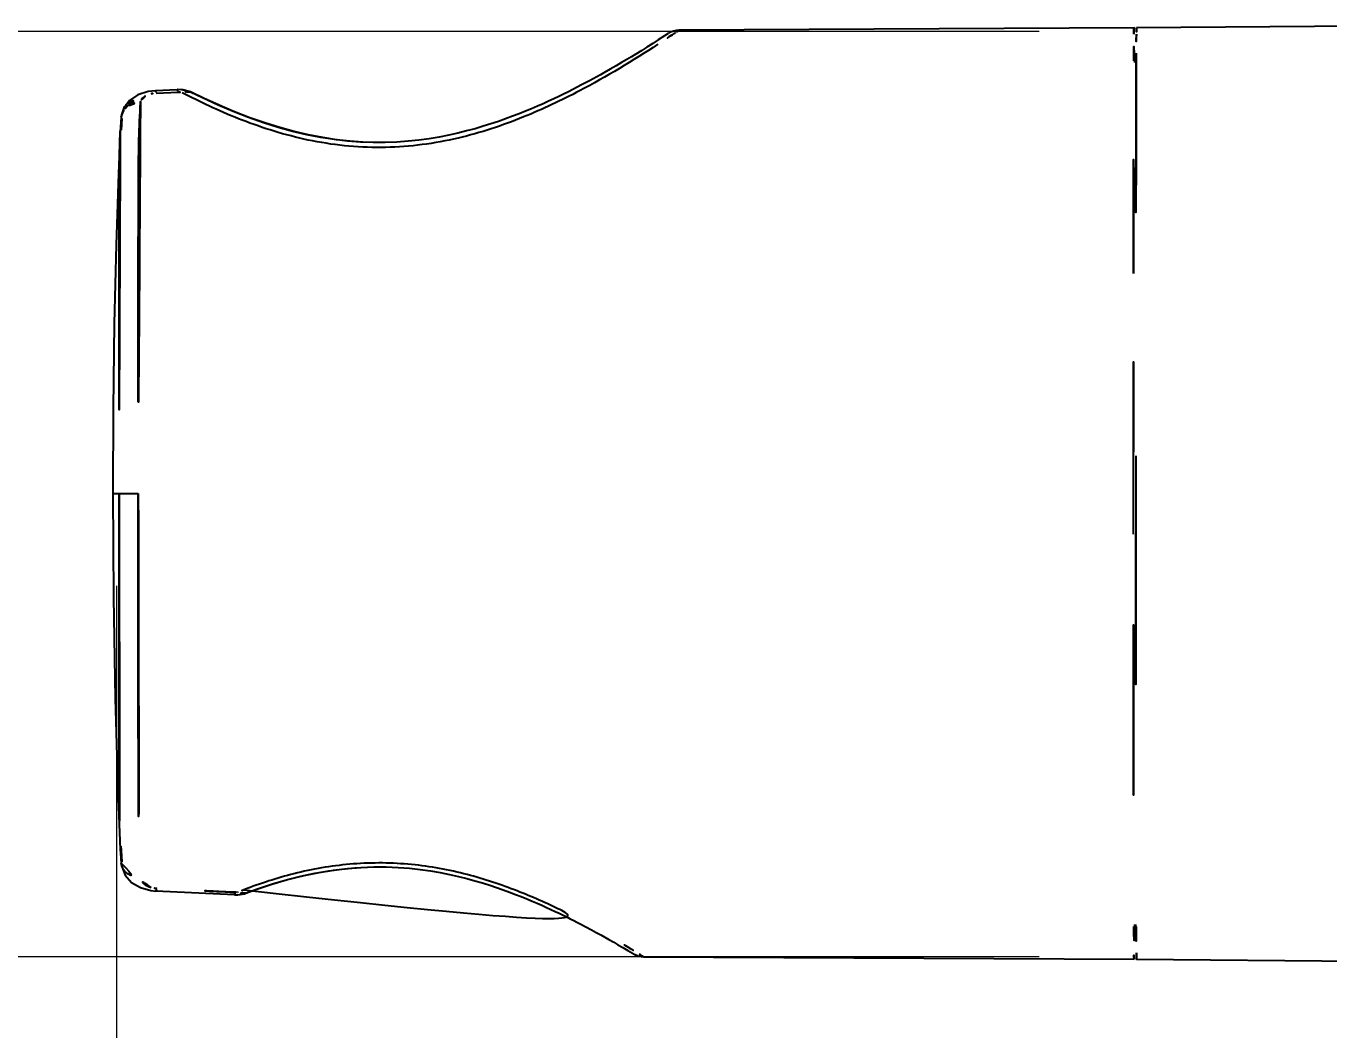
# Model space of a CAD drawing. Extents: x 16296660632 to 16296675328, y -37409619871 to -37409617329.
# Drawn here: x 16296674673.9 to 16296674727.4, y -37409617659.6 to -37409617618.4 of the extents above; entities that cross this region are included whole.
import ezdxf

# ---------------------------------------------------------------- set-up
doc = ezdxf.new("R2010")
doc.units = 0
doc.header["$LTSCALE"] = 10
doc.header["$MEASUREMENT"] = 0
doc.header["$PDMODE"] = 3
doc.header["$PDSIZE"] = -10
doc.layers.get('DEFPOINTS').update_dxf_attribs({"linetype": 'CONTINUOUS'})
doc.layers.add('SL01600PHZ-RDXF_CONTINUOUS_LINE', color=7, linetype='CONTINUOUS')
doc.layers.add('尺寸线层', color=3, linetype='CONTINUOUS', lineweight=18, true_color=0x00ff00)
doc.styles.add('Daelim Dimension', font='')
doc.styles.get('Daelim Dimension').set_extended_font_data('NanumGothic')
doc.dimstyles.new('DEFAULT', dxfattribs={"dimscale": 2, "dimtxt": 2, "dimasz": 2, "dimexe": 0, "dimexo": 2, "dimgap": 1, "dimtad": 1, "dimdec": 1, "dimzin": 9, "dimdsep": 46, "dimtxsty": 'Daelim Dimension', "dimcen": 0.5, "dimclrd": 252, "dimclre": 252, "dimclrt": 3, "dimadec": 1, "dimazin": 0, "dimtfac": 1, "dimtdec": 1, "dimtix": 1, "dimtmove": 0, "dimatfit": 3, "dimfxl": 1, "dimtolj": 1, "dimtzin": 1, "dimlwd": 9, "dimlwe": 9, "dimarcsym": 0})

# ---------------------------------------------------------------- blocks, each defined once
blk = doc.blocks.new('*D63')
at = {"layer": 'DEFPOINTS', "color": 0, "transparency": 16777216}
for p in [(16296674677.64698, -37409617637.389633), (16296674793.098209, -37409617647.278839), (16296674793.098209, -37409617722.216209)]:
    blk.add_point(p, dxfattribs=at)
at = {"layer": '尺寸线层', "color": 5, "lineweight": 9, "transparency": 16777216}
for p, q in [((16296674677.64698, -37409617641.389633), (16296674677.64698, -37409617722.216209)), ((16296674793.098209, -37409617651.278839), (16296674793.098209, -37409617722.216209)), ((16296674681.64698, -37409617722.216209), (16296674789.098209, -37409617722.216209))]:
    blk.add_line(p, q, dxfattribs=at)
at = {"layer": '尺寸线层', "color": 5, "transparency": 16777216}
for points in [[(16296674681.64698, -37409617721.549553), (16296674681.64698, -37409617722.882874), (16296674677.64698, -37409617722.216209)], [(16296674789.098209, -37409617721.549553), (16296674789.098209, -37409617722.882874), (16296674793.098209, -37409617722.216209)]]:
    blk.add_solid(points, dxfattribs=at)
at = {"layer": '尺寸线层', "color": 7, "transparency": 16777216, "insert": (16296674709.618731, -37409617710.216209), "char_height": 10, "attachment_point": 2, "style": 'Daelim Dimension'}
blk.add_mtext('\\A1;115.5', dxfattribs=at)
blk = doc.blocks.new('*D66')
at = {"layer": 'DEFPOINTS', "color": 0, "transparency": 16777216}
for p in [(16296674664.1011, -37409617618.62867), (16296674719.50736, -37409617618.62867), (16296674719.50736, -37409617656.62867)]:
    blk.add_point(p, dxfattribs=at)
at = {"layer": '尺寸线层', "color": 5, "lineweight": 9, "transparency": 16777216}
for p, q in [((16296674715.50736, -37409617618.62867), (16296674664.1011, -37409617618.62867)), ((16296674664.1011, -37409617652.62867), (16296674664.1011, -37409617622.62867)), ((16296674715.50736, -37409617656.62867), (16296674664.1011, -37409617656.62867))]:
    blk.add_line(p, q, dxfattribs=at)
at = {"layer": '尺寸线层', "color": 5, "transparency": 16777216}
for points in [[(16296674663.43443, -37409617622.62867), (16296674664.76776, -37409617622.62867), (16296674664.1011, -37409617618.62867)], [(16296674663.43443, -37409617652.62867), (16296674664.76776, -37409617652.62867), (16296674664.1011, -37409617656.62867)]]:
    blk.add_solid(points, dxfattribs=at)
at = {"layer": '尺寸线层', "color": 7, "transparency": 16777216, "insert": (16296674657.1011, -37409617637.62867), "char_height": 10, "attachment_point": 5, "rotation": 90, "style": 'Daelim Dimension'}
blk.add_mtext('\\A1;%%C38', dxfattribs=at)

msp = doc.modelspace()

# ---------------------------------------------------------------- linework, layer by layer
at = {"layer": 'SL01600PHZ-RDXF_CONTINUOUS_LINE', "color": 7, "linetype": 'Continuous'}
for p, q in [((16296674728.62995, -37409617618.405647), (16296674719.50736, -37409617618.478668)), ((16296674699.882669, -37409617618.976013), (16296674699.650709, -37409617619.123993)), ((16296674700.2845, -37409617618.716728), (16296674699.882669, -37409617618.976013)), ((16296674700.297211, -37409617618.708603), (16296674700.2845, -37409617618.716728)), ((16296674700.697321, -37409617618.577477), (16296674700.61018, -37409617618.586746)), ((16296674700.697321, -37409617618.577477), (16296674700.72562, -37409617618.576538)), ((16296674700.72562, -37409617618.576538), (16296674700.734011, -37409617618.576447)), ((16296674719.40736, -37409617618.478668), (16296674700.734011, -37409617618.576447)), ((16296674699.20014, -37409617619.40667), (16296674698.957359, -37409617619.556221)), ((16296674699.412439, -37409617619.274292), (16296674699.20014, -37409617619.40667)), ((16296674699.650709, -37409617619.123993), (16296674699.412439, -37409617619.274292)), ((16296674719.498619, -37409617619.514633), (16296674719.498409, -37409617619.567123)), ((16296674698.147909, -37409617620.039711), (16296674697.90416, -37409617620.180519)), ((16296674698.37406, -37409617619.907043), (16296674698.147909, -37409617620.039711)), ((16296674698.583719, -37409617619.782349), (16296674698.37406, -37409617619.907043)), ((16296674698.77787, -37409617619.665466), (16296674698.583719, -37409617619.782349)), ((16296674698.957359, -37409617619.556221), (16296674698.77787, -37409617619.665466)), ((16296674719.50736, -37409617619.87867), (16296674719.402821, -37409617619.87867)), ((16296674719.498409, -37409617619.567123), (16296674719.497431, -37409617619.828949)), ((16296674678.945669, -37409617621.094902), (16296674678.52083, -37409617621.230057)), ((16296674679.238609, -37409617621.060699), (16296674678.945669, -37409617621.094902)), ((16296674680.13772, -37409617621.01931), (16296674679.23831, -37409617621.062103)), ((16296674680.13772, -37409617621.01931), (16296674680.13793, -37409617621.01931)), ((16296674680.16259, -37409617621.017899), (16296674680.162781, -37409617621.017883)), ((16296674680.368481, -37409617621.025146), (16296674680.162781, -37409617621.017883)), ((16296674680.682381, -37409617621.108597), (16296674680.368481, -37409617621.025146)), ((16296674680.704189, -37409617621.130417), (16296674680.63994, -37409617621.10128)), ((16296674680.72884, -37409617621.130173), (16296674680.682381, -37409617621.108597)), ((16296674679.271999, -37409617621.164482), (16296674680.17104, -37409617621.120003)), ((16296674680.704901, -37409617621.130783), (16296674680.704189, -37409617621.130417)), ((16296674680.72884, -37409617621.130173), (16296674680.729361, -37409617621.130417)), ((16296674677.837971, -37409617622.148117), (16296674677.838051, -37409617622.147339)), ((16296674677.92621, -37409617621.811813), (16296674677.92655, -37409617621.811043)), ((16296674677.861799, -37409617622.200684), (16296674677.833139, -37409617622.677933)), ((16296674688.48353, -37409617623.191032), (16296674688.263941, -37409617623.192146)), ((16296674719.380541, -37409617636.102997), (16296674719.38055, -37409617635.997223)), ((16296674719.38055, -37409617635.997223), (16296674719.380569, -37409617635.89357)), ((16296674719.480551, -37409617636.060066), (16296674719.480539, -37409617636.103394)), ((16296674719.38051, -37409617636.460037), (16296674719.380541, -37409617636.149246)), ((16296674719.380529, -37409617639.007233), (16296674719.38051, -37409617636.460037)), ((16296674719.380541, -37409617636.149246), (16296674719.380541, -37409617636.102997)), ((16296674719.480539, -37409617636.149612), (16296674719.480511, -37409617636.460258)), ((16296674719.480511, -37409617636.460258), (16296674719.48053, -37409617638.977318)), ((16296674719.480539, -37409617636.103394), (16296674719.480539, -37409617636.149612)), ((16296674719.380541, -37409617639.103951), (16296674719.380529, -37409617639.007233)), ((16296674719.38055, -37409617639.147263), (16296674719.380541, -37409617639.103951)), ((16296674719.38056, -37409617639.268593), (16296674719.38055, -37409617639.147263)), ((16296674719.48053, -37409617638.977318), (16296674719.480539, -37409617639.104332)), ((16296674719.480539, -37409617639.104332), (16296674719.480551, -37409617639.210129)), ((16296674719.480551, -37409617639.210129), (16296674719.48056, -37409617639.268143)), ((16296674677.824459, -37409617652.084137), (16296674677.83194, -37409617652.267929)), ((16296674677.79966, -37409617652.222618), (16296674677.800159, -37409617652.232971)), ((16296674677.835039, -37409617652.267754), (16296674677.86224, -37409617652.733879)), ((16296674686.89875, -37409617653.024323), (16296674687.428049, -37409617652.973579)), ((16296674687.428049, -37409617652.973579), (16296674687.939159, -37409617652.944351)), ((16296674687.939159, -37409617652.944351), (16296674688.326349, -37409617652.936737)), ((16296674679.048731, -37409617653.910599), (16296674679.261379, -37409617653.932549)), ((16296674682.487949, -37409617654.086807), (16296674679.261299, -37409617653.932678)), ((16296674682.520809, -37409617653.979637), (16296674682.49345, -37409617653.978233)), ((16296674682.51355, -37409617654.086746), (16296674682.629061, -37409617654.086357)), ((16296674682.629061, -37409617654.086357), (16296674682.897539, -37409617654.038528)), ((16296674682.889391, -37409617654.032898), (16296674682.93284, -37409617654.017433)), ((16296674682.897539, -37409617654.038528), (16296674682.956539, -37409617654.018181)), ((16296674682.93285, -37409617654.017433), (16296674682.93268, -37409617654.017487)), ((16296674682.956791, -37409617654.018082), (16296674682.956539, -37409617654.018181)), ((16296674696.672741, -37409617655.271797), (16296674696.913799, -37409617655.398621)), ((16296674719.402809, -37409617655.328667), (16296674719.50736, -37409617655.328667)), ((16296674696.913799, -37409617655.398621), (16296674697.13497, -37409617655.517197)), ((16296674697.13497, -37409617655.517197), (16296674697.33758, -37409617655.627647)), ((16296674697.33758, -37409617655.627647), (16296674697.5229, -37409617655.730164)), ((16296674697.5229, -37409617655.730164), (16296674697.69206, -37409617655.824959)), ((16296674697.69206, -37409617655.824959), (16296674697.84614, -37409617655.912277)), ((16296674719.497431, -37409617655.377502), (16296674719.498409, -37409617655.638573)), ((16296674719.498409, -37409617655.638573), (16296674719.49859, -37409617655.683434)), ((16296674697.84614, -37409617655.912277), (16296674698.051121, -37409617656.029877)), ((16296674698.051121, -37409617656.029877), (16296674698.22732, -37409617656.132233)), ((16296674698.22732, -37409617656.132233), (16296674698.422091, -37409617656.246651)), ((16296674698.422091, -37409617656.246651), (16296674698.637779, -37409617656.374847)), ((16296674698.637779, -37409617656.374847), (16296674698.81694, -37409617656.482193)), ((16296674698.81694, -37409617656.482193), (16296674698.853729, -37409617656.504143)), ((16296674698.853729, -37409617656.504143), (16296674698.86742, -37409617656.512169)), ((16296674699.270161, -37409617656.62323), (16296674719.40736, -37409617656.728668)), ((16296674719.50736, -37409617656.728668), (16296674728.62995, -37409617656.801689))]:
    msp.add_line(p, q, dxfattribs=at)
at = {"layer": 'SL01600PHZ-RDXF_CONTINUOUS_LINE', "color": 9, "linetype": 'Continuous'}
for p, q in [((16296674680.615669, -37409617621.286362), (16296674680.34387, -37409617621.151443)), ((16296674677.49431, -37409617637.603622), (16296674678.53743, -37409617637.603653))]:
    msp.add_line(p, q, dxfattribs=at)
at = {"layer": 'SL01600PHZ-RDXF_CONTINUOUS_LINE', "color": 7, "linetype": 'Continuous'}
for points in [[(16296674700.41737, -37409617618.643578), (16296674700.35541, -37409617618.673927), (16296674700.328541, -37409617618.689217), (16296674700.316681, -37409617618.696388), (16296674700.309191, -37409617618.701027), (16296674700.297211, -37409617618.708603)], [(16296674700.61018, -37409617618.586746), (16296674700.50577, -37409617618.610947), (16296674700.41737, -37409617618.643578)], [(16296674697.90416, -37409617620.180519), (16296674697.641581, -37409617620.329567), (16296674697.502819, -37409617620.407219), (16296674697.35886, -37409617620.486954), (16296674697.209511, -37409617620.568741), (16296674697.054609, -37409617620.652588), (16296674696.893961, -37409617620.738457), (16296674696.727341, -37409617620.826317), (16296674696.554541, -37409617620.91613), (16296674696.37534, -37409617621.007843), (16296674696.189501, -37409617621.101357), (16296674695.996731, -37409617621.196648), (16296674695.79673, -37409617621.29364), (16296674695.58918, -37409617621.392227), (16296674695.37376, -37409617621.492287), (16296674695.150089, -37409617621.593674), (16296674694.91781, -37409617621.696167), (16296674694.67654, -37409617621.799599), (16296674694.4258, -37409617621.903717), (16296674694.16511, -37409617622.008278), (16296674693.893961, -37409617622.11293), (16296674693.61182, -37409617622.217278), (16296674693.318159, -37409617622.320847), (16296674693.01239, -37409617622.42308), (16296674692.693899, -37409617622.523354), (16296674692.36195, -37409617622.620949), (16296674692.015881, -37409617622.715042), (16296674691.65506, -37409617622.804626), (16296674691.278839, -37409617622.888588), (16296674690.8866, -37409617622.965569), (16296674690.477699, -37409617623.034187), (16296674690.051689, -37409617623.092873), (16296674689.608219, -37409617623.139839), (16296674689.14715, -37409617623.173126), (16296674688.668501, -37409617623.190918), (16296674688.17247, -37409617623.191223), (16296674687.65954, -37409617623.171997), (16296674687.130569, -37409617623.131622), (16296674686.58638, -37409617623.068466), (16296674686.02783, -37409617622.981133), (16296674685.45606, -37409617622.868713), (16296674684.87236, -37409617622.730507), (16296674684.27758, -37409617622.566093), (16296674683.67284, -37409617622.37545), (16296674683.05945, -37409617622.158943), (16296674682.438061, -37409617621.916862), (16296674681.80995, -37409617621.650146), (16296674681.177509, -37409617621.360451), (16296674680.704889, -37409617621.130768)], [(16296674680.63994, -37409617621.10128), (16296674680.326571, -37409617621.023247), (16296674680.13784, -37409617621.017868)], [(16296674678.52083, -37409617621.230057), (16296674678.17606, -37409617621.461884), (16296674677.926559, -37409617621.811043)], [(16296674688.263941, -37409617623.192146), (16296674687.748079, -37409617623.175003), (16296674687.215851, -37409617623.136482), (16296674686.6681, -37409617623.074966), (16296674686.10574, -37409617622.988983), (16296674685.52994, -37409617622.877586), (16296674684.941999, -37409617622.740089), (16296674684.342831, -37409617622.576027), (16296674683.733601, -37409617622.385437), (16296674683.11561, -37409617622.168663), (16296674682.489559, -37409617621.926048), (16296674681.856741, -37409617621.658546), (16296674681.21954, -37409617621.367867), (16296674680.729349, -37409617621.130417)], [(16296674677.838051, -37409617622.147339), (16296674677.806959, -37409617622.564041), (16296674677.7988, -37409617622.717979)], [(16296674677.92621, -37409617621.811813), (16296674677.85198, -37409617622.049744), (16296674677.83798, -37409617622.148102)], [(16296674677.7988, -37409617622.717979), (16296674677.72179, -37409617624.466667), (16296674677.624161, -37409617627.396606), (16296674677.551979, -37409617630.621582), (16296674677.507681, -37409617634.106827), (16296674677.49431, -37409617637.603622)], [(16296674677.49431, -37409617637.603622), (16296674677.51853, -37409617641.869881), (16296674677.587799, -37409617646.023422), (16296674677.69676, -37409617649.767899), (16296674677.79966, -37409617652.222618)], [(16296674677.800211, -37409617652.234123), (16296674677.807171, -37409617652.367378), (16296674677.836901, -37409617652.782188)], [(16296674677.83692, -37409617652.78231), (16296674677.858431, -37409617652.920197), (16296674678.002119, -37409617653.271721), (16296674678.264429, -37409617653.571007)], [(16296674682.93268, -37409617654.017487), (16296674683.428989, -37409617653.836632), (16296674684.082899, -37409617653.621384), (16296674684.7236, -37409617653.436974), (16296674685.34903, -37409617653.283333), (16296674685.95822, -37409617653.159691), (16296674686.54987, -37409617653.064873), (16296674687.12237, -37409617652.997383), (16296674687.674749, -37409617652.955307), (16296674688.205851, -37409617652.936333), (16296674688.715, -37409617652.93808), (16296674689.202049, -37409617652.957993), (16296674689.666969, -37409617652.993469), (16296674690.10997, -37409617653.042236), (16296674690.53171, -37409617653.102013), (16296674690.933029, -37409617653.170753), (16296674691.314699, -37409617653.246712), (16296674691.677641, -37409617653.328377), (16296674692.02293, -37409617653.414413), (16296674692.351589, -37409617653.503693), (16296674692.664511, -37409617653.595253), (16296674692.962549, -37409617653.688293), (16296674693.246599, -37409617653.782158), (16296674693.51754, -37409617653.876297), (16296674693.77614, -37409617653.970284), (16296674694.02306, -37409617654.063683), (16296674694.258921, -37409617654.156174), (16296674694.484329, -37409617654.24749), (16296674694.69986, -37409617654.337448), (16296674694.90609, -37409617654.42588), (16296674695.10347, -37409617654.51265), (16296674695.29244, -37409617654.597633), (16296674695.47336, -37409617654.680687), (16296674695.646629, -37409617654.761803), (16296674695.812611, -37409617654.840889), (16296674695.971649, -37409617654.917938), (16296674696.124081, -37409617654.992928), (16296674696.270161, -37409617655.065819), (16296674696.41013, -37409617655.136597), (16296674696.54425, -37409617655.205254), (16296674696.672741, -37409617655.271797)], [(16296674682.956791, -37409617654.018089), (16296674683.39904, -37409617653.856453), (16296674684.01491, -37409617653.651123), (16296674684.619671, -37409617653.472832), (16296674685.211439, -37409617653.32164), (16296674685.78919, -37409617653.197113), (16296674686.352131, -37409617653.098381), (16296674686.89875, -37409617653.024323)], [(16296674678.264429, -37409617653.571007), (16296674678.62409, -37409617653.789177), (16296674679.048731, -37409617653.910599)], [(16296674682.487961, -37409617654.086746), (16296674682.619579, -37409617654.085388), (16296674682.889391, -37409617654.032898)], [(16296674698.86742, -37409617656.512169), (16296674698.87578, -37409617656.516983), (16296674698.889629, -37409617656.524712), (16296674698.9195, -37409617656.54026), (16296674698.9856, -37409617656.569321), (16296674699.07678, -37409617656.598457), (16296674699.17671, -37409617656.617264), (16296674699.270161, -37409617656.62323)]]:
    msp.add_lwpolyline(points, dxfattribs=at)
for centre, radius, start, end in [((16296674700.74073, -37409617619.388947), 0.812594, 93.062253, 108.2918773), ((16296674515.21203, -37409617620.31546), 204.20584, 0.13638522, 0.4423824), ((16296674883.016121, -37409617620.0355), 163.518325, 179.54581539, 179.81727835), ((16296680962.764931, -37409617634.439339), 6243.284595, 179.8658004326, 180.0148624913), ((16296680925.224319, -37409617640.824966), 6205.743959, 179.9855746408, 180.1341995674), ((16296677679.807051, -37409617646.339317), 2960.423419, 180.005682717, 180.174852967), ((16296674923.52627, -37409617654.892403), 204.129419, 180.13638522, 180.4423824), ((16296674952.049959, -37409617654.788696), 232.553095, 180.22031518, 180.41309371), ((16296674699.27323, -37409617655.828522), 0.794712, 238.5024659, 269.7787013)]:
    msp.add_arc(centre, radius, start, end, dxfattribs=at)
at = {"layer": 'SL01600PHZ-RDXF_CONTINUOUS_LINE', "color": 9, "linetype": 'Continuous'}
for centre, radius, start, end in [((16296674680.58621, -37409617621.41906), 0.321561, 55.0152674, 63.6201777), ((16296674693.35429, -37409617681.493492), 29.542557, 110.7771699, 111.2582689), ((16296674682.87818, -37409617653.810692), 0.221791, 290.7577276, 300.8037566), ((16296674679.621149, -37409617687.333397), 36.45518, 58.6608966, 59.1166648)]:
    msp.add_arc(centre, radius, start, end, dxfattribs=at)
for points, knots in [([(16296674700.58647, -37409617618.675491), (16296674700.54422, -37409617618.703537), (16296674700.30522, -37409617618.864304), (16296674700.065929, -37409617619.024643), (16296674699.867439, -37409617619.154747)], [0, 0, 0, 0, 0.176037204, 1, 1, 1, 1]), ([(16296674700.734011, -37409617618.576447), (16296674700.737141, -37409617618.576424), (16296674700.711849, -37409617618.591957), (16296674700.698549, -37409617618.60257), (16296674700.64296, -37409617618.637833), (16296674700.608219, -37409617618.661057), (16296674700.58647, -37409617618.675491)], [0, 0, 0, 0, 0.052780873, 0.241374525, 0.559417596, 1, 1, 1, 1]), ([(16296674699.867439, -37409617619.154747), (16296674698.824751, -37409617619.838303), (16296674697.031099, -37409617620.9245), (16296674694.28578, -37409617622.226883), (16296674691.630199, -37409617623.108147), (16296674688.6905, -37409617623.505653), (16296674686.192909, -37409617623.272087), (16296674684.29664, -37409617622.798859), (16296674682.976219, -37409617622.355438), (16296674681.755899, -37409617621.846001), (16296674680.986919, -37409617621.470291), (16296674680.615669, -37409617621.286362)], [0, 0, 0, 0, 0.18221998, 0.305861386, 0.443481324, 0.589559802, 0.736078899, 0.806873992, 0.874948641, 0.939446326, 1, 1, 1, 1]), ([(16296674679.238621, -37409617621.060944), (16296674679.24217, -37409617621.060699), (16296674679.250139, -37409617621.07206), (16296674679.260401, -37409617621.104797), (16296674679.26757, -37409617621.13903), (16296674679.271999, -37409617621.164482)], [0, 0, 0, 0, 0.096304101, 0.300537013, 1, 1, 1, 1]), ([(16296674680.13793, -37409617621.01931), (16296674680.14127, -37409617621.01931), (16296674680.148621, -37409617621.02932), (16296674680.159731, -37409617621.061447), (16296674680.166559, -37409617621.094841), (16296674680.171049, -37409617621.120239)], [0, 0, 0, 0, 0.09262493, 0.284638489, 1, 1, 1, 1]), ([(16296674680.15468, -37409617621.027443), (16296674680.155701, -37409617621.025291), (16296674680.157511, -37409617621.02179), (16296674680.161119, -37409617621.019386), (16296674680.162661, -37409617621.019318)], [0, 0, 0, 0, 0.608000003, 1, 1, 1, 1]), ([(16296674680.17104, -37409617621.120003), (16296674680.18693, -37409617621.119263), (16296674680.24567, -37409617621.119629), (16296674680.30562, -37409617621.131844), (16296674680.34387, -37409617621.151443)], [0, 0, 0, 0, 0.270065218, 1, 1, 1, 1]), ([(16296674680.703911, -37409617621.130981), (16296674680.64946, -37409617621.104103), (16296674680.520281, -37409617621.083443), (16296674680.40024, -37409617621.123779), (16296674680.34387, -37409617621.151428)], [0, 0, 0, 0, 0.491639642, 1, 1, 1, 1]), ([(16296674677.926661, -37409617621.811089), (16296674677.95504, -37409617621.747757), (16296674678.038271, -37409617621.627663), (16296674678.2799, -37409617621.464622), (16296674678.50968, -37409617621.435623), (16296674678.653111, -37409617621.45208)], [0, 0, 0, 0, 0.242192508, 0.496103286, 1, 1, 1, 1]), ([(16296674678.163191, -37409617621.663239), (16296674678.19714, -37409617621.643059), (16296674678.342171, -37409617621.571083), (16296674678.507521, -37409617621.542381), (16296674678.62956, -37409617621.545021)], [0, 0, 0, 0, 0.244441401, 1, 1, 1, 1]), ([(16296674678.62956, -37409617621.545021), (16296674678.56776, -37409617622.549927), (16296674678.541479, -37409617624.169907), (16296674678.5408, -37409617626.460968), (16296674678.53546, -37409617629.225868), (16296674678.537781, -37409617632.960037), (16296674678.53739, -37409617636.022011), (16296674678.53743, -37409617637.603653)], [0, 0, 0, 0, 0.188072943, 0.3024434, 0.428021298, 0.704545759, 1, 1, 1, 1]), ([(16296674678.653111, -37409617621.45208), (16296674678.666691, -37409617621.421837), (16296674678.762911, -37409617621.28289), (16296674678.934601, -37409617621.220459), (16296674679.063999, -37409617621.191948)], [0, 0, 0, 0, 0.200123853, 1, 1, 1, 1]), ([(16296674677.83807, -37409617622.147339), (16296674677.847111, -37409617622.055038), (16296674677.89134, -37409617621.93158), (16296674677.966841, -37409617621.832008), (16296674677.98797, -37409617621.807869)], [0, 0, 0, 0, 0.742974587, 1, 1, 1, 1]), ([(16296674677.79788, -37409617622.716164), (16296674677.775829, -37409617623.159714), (16296674677.76263, -37409617624.118118), (16296674677.751249, -37409617625.649986), (16296674677.749081, -37409617627.362244), (16296674677.74762, -37409617629.921799), (16296674677.74864, -37409617633.352417), (16296674677.748831, -37409617636.15876), (16296674677.748831, -37409617637.603661)], [0, 0, 0, 0, 0.089488183, 0.193077972, 0.308713244, 0.434507384, 0.708845728, 1, 1, 1, 1]), ([(16296674677.829029, -37409617622.673363), (16296674677.830811, -37409617622.636528), (16296674677.83832, -37409617622.493507), (16296674677.8484, -37409617622.350609), (16296674677.858021, -37409617622.244713)], [0, 0, 0, 0, 0.257485854, 1, 1, 1, 1]), ([(16296674677.748831, -37409617637.603661), (16296674677.748831, -37409617639.011467), (16296674677.74865, -37409617641.749863), (16296674677.747761, -37409617645.101303), (16296674677.74938, -37409617647.611191), (16296674677.751829, -37409617649.301277), (16296674677.76334, -37409617650.823677), (16296674677.777031, -37409617651.780167), (16296674677.79887, -37409617652.225197)], [0, 0, 0, 0, 0.288839758, 0.561837806, 0.687614356, 0.803798199, 0.908585701, 1, 1, 1, 1]), ([(16296674678.53743, -37409617637.603653), (16296674678.537399, -37409617639.142487), (16296674678.537769, -37409617642.12693), (16296674678.53574, -37409617645.771553), (16296674678.54109, -37409617648.482277), (16296674678.54224, -37409617650.755447), (16296674678.569241, -37409617652.3694), (16296674678.628731, -37409617653.375961)], [0, 0, 0, 0, 0.292674368, 0.567618566, 0.693187495, 0.80822602, 1, 1, 1, 1]), ([(16296674677.85861, -37409617652.689178), (16296674677.85569, -37409617652.655312), (16296674677.844509, -37409617652.516083), (16296674677.8363, -37409617652.376617), (16296674677.831221, -37409617652.271049)], [0, 0, 0, 0, 0.243375593, 1, 1, 1, 1]), ([(16296674677.836941, -37409617652.782303), (16296674677.844469, -37409617652.862602), (16296674677.89963, -37409617653.031288), (16296674678.1485, -37409617653.300613), (16296674678.442011, -37409617653.380188), (16296674678.628731, -37409617653.375954)], [0, 0, 0, 0, 0.225368986, 0.47813087, 1, 1, 1, 1]), ([(16296674682.87451, -37409617653.872177), (16296674683.545589, -37409617653.617668), (16296674684.966631, -37409617653.151314), (16296674687.231331, -37409617652.759827), (16296674689.59215, -37409617652.756393), (16296674691.86665, -37409617653.155258), (16296674693.917299, -37409617653.820183), (16296674696.07106, -37409617654.76255), (16296674697.496321, -37409617655.546463), (16296674698.33342, -37409617656.047127)], [0, 0, 0, 0, 0.132556026, 0.275500357, 0.422632758, 0.566247832, 0.700110153, 0.81985419, 1, 1, 1, 1]), ([(16296674679.061359, -37409617653.781273), (16296674678.949209, -37409617653.749733), (16296674678.75128, -37409617653.6633), (16296674678.636539, -37409617653.466057), (16296674678.62874, -37409617653.375954)], [0, 0, 0, 0, 0.562924897, 1, 1, 1, 1]), ([(16296674679.2614, -37409617653.932259), (16296674679.265181, -37409617653.932762), (16296674679.27339, -37409617653.919083), (16296674679.28339, -37409617653.884438), (16296674679.290819, -37409617653.846733), (16296674679.295309, -37409617653.819321)], [0, 0, 0, 0, 0.09544374, 0.304975135, 1, 1, 1, 1]), ([(16296674682.520809, -37409617653.979637), (16296674682.516319, -37409617654.006577), (16296674682.50934, -37409617654.042267), (16296674682.498751, -37409617654.075951), (16296674682.49132, -37409617654.086937), (16296674682.48798, -37409617654.0868)], [0, 0, 0, 0, 0.718986389, 0.911797673, 1, 1, 1, 1]), ([(16296674682.93268, -37409617654.017487), (16296674682.88974, -37409617654.033768), (16296674682.782419, -37409617654.037567), (16296674682.689199, -37409617653.991531), (16296674682.64303, -37409617653.961121)], [0, 0, 0, 0, 0.453717292, 1, 1, 1, 1]), ([(16296674698.58157, -37409617656.196892), (16296674698.63501, -37409617656.229439), (16296674698.807461, -37409617656.335052), (16296674698.97904, -37409617656.44207), (16296674699.097361, -37409617656.516258)], [0, 0, 0, 0, 0.309423527, 1, 1, 1, 1]), ([(16296674699.097361, -37409617656.516258), (16296674699.122089, -37409617656.531769), (16296674699.16489, -37409617656.557663), (16296674699.21785, -37409617656.593727), (16296674699.25174, -37409617656.609451), (16296674699.265591, -37409617656.623222), (16296674699.270161, -37409617656.62323)], [0, 0, 0, 0, 0.430967092, 0.742307078, 0.932603461, 1, 1, 1, 1])]:
    msp.add_open_spline(points, degree=3, knots=knots, dxfattribs=at)
at = {"layer": 'SL01600PHZ-RDXF_CONTINUOUS_LINE', "color": 7, "linetype": 'Continuous'}
for points, knots in [([(16296674719.40291, -37409617618.741997), (16296674719.403231, -37409617618.703651), (16296674719.40407, -37409617618.638168), (16296674719.404381, -37409617618.561943), (16296674719.406019, -37409617618.519096), (16296674719.405199, -37409617618.496696), (16296674719.408039, -37409617618.487457), (16296674719.40597, -37409617618.478668), (16296674719.40736, -37409617618.478668)], [0, 0, 0, 0, 0.436745365, 0.749255973, 0.858791132, 0.937111517, 0.984173939, 1, 1, 1, 1]), ([(16296674719.50733, -37409617618.478683), (16296674719.50614, -37409617618.479591), (16296674719.50769, -37409617618.486542), (16296674719.505421, -37409617618.497841), (16296674719.505899, -37409617618.519043), (16296674719.504499, -37409617618.562019), (16296674719.504021, -37409617618.636543), (16296674719.50326, -37409617618.701134), (16296674719.502939, -37409617618.738808)], [0, 0, 0, 0, 0.017233337, 0.065305186, 0.144228984, 0.253962753, 0.56566304, 1, 1, 1, 1]), ([(16296674719.39743, -37409617619.829536), (16296674719.39784, -37409617619.713203), (16296674719.39926, -37409617619.350693), (16296674719.400841, -37409617618.988167), (16296674719.40291, -37409617618.741997)], [0, 0, 0, 0, 0.320923738, 1, 1, 1, 1]), ([(16296674719.38365, -37409617628.573196), (16296674719.38435, -37409617627.639603), (16296674719.38722, -37409617624.725037), (16296674719.390421, -37409617621.810493), (16296674719.39743, -37409617619.829536)], [0, 0, 0, 0, 0.320323587, 1, 1, 1, 1]), ([(16296674719.380569, -37409617635.89357), (16296674719.38065, -37409617635.259048), (16296674719.38113, -37409617632.818916), (16296674719.38229, -37409617630.378792), (16296674719.38365, -37409617628.573196)], [0, 0, 0, 0, 0.260038914, 1, 1, 1, 1]), ([(16296674719.38365, -37409617646.634598), (16296674719.383209, -37409617646.051727), (16296674719.38159, -37409617643.596397), (16296674719.380791, -37409617641.14106), (16296674719.38056, -37409617639.268593)], [0, 0, 0, 0, 0.237387622, 1, 1, 1, 1]), ([(16296674719.41729, -37409617655.377213), (16296674719.41688, -37409617655.493622), (16296674719.415461, -37409617655.856331), (16296674719.413879, -37409617656.21904), (16296674719.41181, -37409617656.46534)], [0, 0, 0, 0, 0.320940026, 1, 1, 1, 1]), ([(16296674719.40736, -37409617656.728668), (16296674719.405991, -37409617656.728668), (16296674719.40803, -37409617656.719978), (16296674719.40522, -37409617656.710861), (16296674719.406019, -37409617656.688728), (16296674719.404409, -37409617656.646408), (16296674719.404091, -37409617656.571114), (16296674719.403259, -37409617656.506416), (16296674719.402941, -37409617656.468536)], [0, 0, 0, 0, 0.015826835, 0.062887443, 0.141205143, 0.250737668, 0.563246468, 1, 1, 1, 1]), ([(16296674719.502911, -37409617656.46534), (16296674719.503229, -37409617656.503471), (16296674719.504009, -37409617656.568863), (16296674719.50448, -37409617656.64431), (16296674719.50589, -37409617656.68782), (16296674719.5054, -37409617656.709282), (16296674719.5077, -37409617656.720703), (16296674719.50613, -37409617656.727753), (16296674719.50733, -37409617656.728661)], [0, 0, 0, 0, 0.434372505, 0.746089118, 0.855821826, 0.934737313, 0.982792696, 1, 1, 1, 1])]:
    msp.add_open_spline(points, degree=3, knots=knots, dxfattribs=at)
at = {"layer": 'SL01600PHZ-RDXF_CONTINUOUS_LINE', "color": 9, "linetype": 'Continuous'}
for points in [[(16296674678.62957, -37409617621.545021), (16296674678.632469, -37409617621.513191), (16296674678.640659, -37409617621.481506), (16296674678.65312, -37409617621.452087)], [(16296674679.063999, -37409617621.191948), (16296674679.132299, -37409617621.176903), (16296674679.20216, -37409617621.168121), (16296674679.271999, -37409617621.164482)], [(16296674677.98797, -37409617621.807869), (16296674678.03784, -37409617621.750877), (16296674678.098089, -37409617621.701927), (16296674678.163191, -37409617621.663239)], [(16296674679.295321, -37409617653.819313), (16296674679.21641, -37409617653.815308), (16296674679.137421, -37409617653.802658), (16296674679.061359, -37409617653.781273)], [(16296674682.520809, -37409617653.979607), (16296674682.54896, -37409617653.981033), (16296674682.577579, -37409617653.97892), (16296674682.60508, -37409617653.972717)], [(16296674682.60508, -37409617653.972717), (16296674682.617979, -37409617653.969818), (16296674682.63073, -37409617653.965973), (16296674682.64303, -37409617653.961121)]]:
    msp.add_open_spline(points, degree=3, dxfattribs=at)
at = {"layer": 'SL01600PHZ-RDXF_CONTINUOUS_LINE', "color": 7, "linetype": 'Continuous'}
msp.add_open_spline([(16296674682.49345, -37409617653.978233), (16296674681.42753, -37409617653.922813), (16296674680.361231, -37409617653.874962), (16296674679.295309, -37409617653.819397)], degree=3, dxfattribs=at)

# ---------------------------------------------------------------- dimensions: what is measured, and where the dimension line sits
at = {"layer": '尺寸线层', "color": 5}
dim = msp.add_linear_dim(base=(16296674664.101101, -37409617618.62867), p1=(16296674719.50736, -37409617656.62867), p2=(16296674719.50736, -37409617618.62867), angle=90, text='%%C<>', dimstyle='DEFAULT', override={"dimtxt": 5, "dimclrd": 5, "dimclre": 5, "dimclrt": 7}, dxfattribs=at)
dim.commit()
dim.dimension.update_dxf_attribs({"geometry": '*D66', "text_midpoint": (16296674657.101101, -37409617637.62867)})
dim = msp.add_linear_dim(base=(16296674793.098209, -37409617722.216209), p1=(16296674677.64698, -37409617637.389633), p2=(16296674793.098209, -37409617647.278839), dimstyle='DEFAULT', override={"dimtxt": 5, "dimclrd": 5, "dimclre": 5, "dimclrt": 7}, dxfattribs=at)
dim.commit()
dim.dimension.update_dxf_attribs({"geometry": '*D63', "text_midpoint": (16296674709.618731, -37409617722.216209), "dimtype": 160})

doc.saveas('drawing.dxf')
